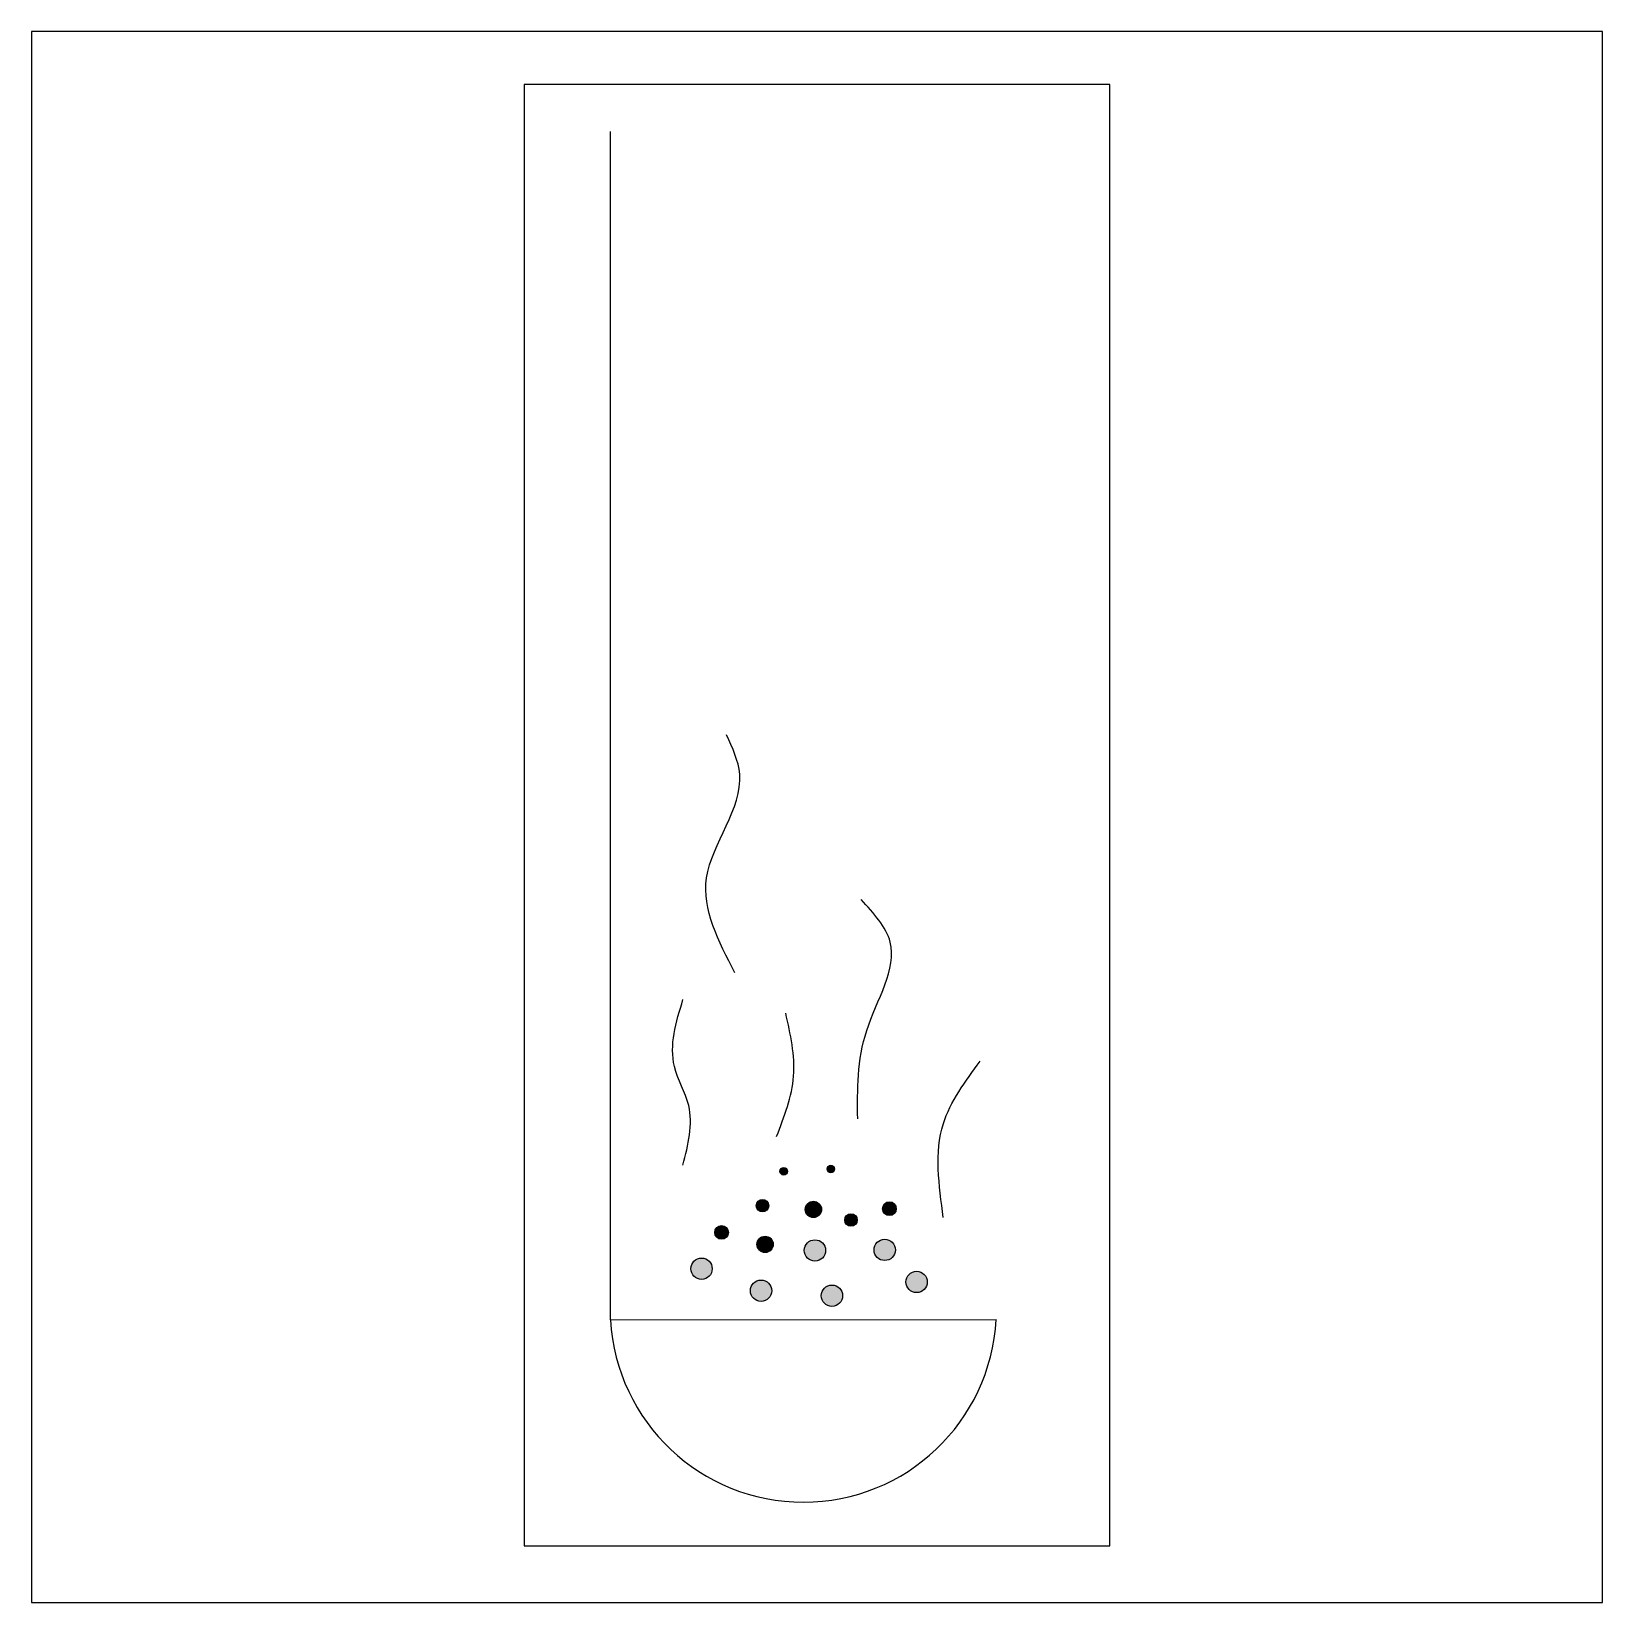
# Model space of a CAD drawing. Header units: millimetres. Extents: x 0 to 1000, y 0 to 1000.
import ezdxf

# ---------------------------------------------------------------- set-up
doc = ezdxf.new("R2010")
doc.units = ezdxf.units.MM
doc.layers.get('0').update_dxf_attribs({"color": 2})
for name, color, linetype in [('1', 1, 'Continuous'), ('2', 7, 'Continuous'), ('3', 7, 'Continuous')]:
    doc.layers.add(name, color=color, linetype=linetype)

msp = doc.modelspace()

# ---------------------------------------------------------------- hatches: boundary and pattern name
at = {"layer": '2'}
h = msp.add_hatch(color=256, dxfattribs=at)
edge = h.paths.add_edge_path()
edge.add_arc((478.8, 274.5), 2.4, 0, 360)
h = msp.add_hatch(color=256, dxfattribs=at)
edge = h.paths.add_edge_path()
edge.add_arc((508.8, 275.9), 2.4, 0, 360)
h = msp.add_hatch(color=256, dxfattribs=at)
edge = h.paths.add_edge_path()
edge.add_arc((465.3, 252.6), 3.99, 0, 360)
h = msp.add_hatch(color=256, dxfattribs=at)
edge = h.paths.add_edge_path()
edge.add_arc((497.7, 250.2), 5.19, 0, 360)
h = msp.add_hatch(color=256, dxfattribs=at)
edge = h.paths.add_edge_path()
edge.add_arc((546.1, 250.7), 4.39, 0, 360)
h = msp.add_hatch(color=256, dxfattribs=at)
edge = h.paths.add_edge_path()
edge.add_arc((439.3, 235.6), 4.39, 0, 360)
h = msp.add_hatch(color=256, dxfattribs=at)
edge = h.paths.add_edge_path()
edge.add_arc((521.6, 243.5), 3.99, 0, 360)
h = msp.add_hatch(color=256, dxfattribs=at)
edge = h.paths.add_edge_path()
edge.add_arc((467, 228), 5.19, 0, 360)
h = msp.add_hatch(color=256, dxfattribs=at)
edge = h.paths.add_edge_path()
edge.add_arc((498.7, 224.1), 6.79, 0, 360)
h = msp.add_hatch(color=256, dxfattribs=at)
edge = h.paths.add_edge_path()
edge.add_arc((543.1, 224.5), 6.79, 0, 360)
msp.add_hatch(color=256, dxfattribs=at).paths.add_polyline_path([(433.3, 212.5, 1), (419.7, 212.5, 1)])
h = msp.add_hatch(color=256, dxfattribs=at)
edge = h.paths.add_edge_path()
edge.add_arc((563.4, 204.1), 6.79, 0, 360)
h = msp.add_hatch(color=256, dxfattribs=at)
edge = h.paths.add_edge_path()
edge.add_arc((464.4, 198.5), 6.79, 0, 360)
h = msp.add_hatch(color=256, dxfattribs=at)
edge = h.paths.add_edge_path()
edge.add_arc((509.5, 195.3), 6.79, 0, 360)

# ---------------------------------------------------------------- linework, layer by layer
at = {"color": 2}
msp.add_lwpolyline([(0, 0), (1000, 0), (1000, 1000), (0, 1000)], close=True, dxfattribs=at)
at = {"layer": '1', "color": 1}
for p, q in [((313.7, 966.2), (313.7, 36.2)), ((686.3, 966.2), (313.7, 966.2)), ((686.3, 36.2), (686.3, 966.2)), ((313.7, 36.2), (686.3, 36.2))]:
    msp.add_line(p, q, dxfattribs=at)
at = {"layer": '2'}
for centre, radius in [((478.8, 274.5), 2.4), ((508.8, 275.9), 2.4), ((465.3, 252.6), 3.99), ((497.7, 250.2), 5.19), ((546.1, 250.7), 4.39), ((439.3, 235.6), 4.39), ((521.6, 243.5), 3.99), ((467, 228), 5.19), ((498.7, 224.1), 6.79), ((543.1, 224.5), 6.79), ((426.5, 212.5), 6.79), ((563.4, 204.1), 6.79), ((464.4, 198.5), 6.79), ((509.5, 195.3), 6.79)]:
    msp.add_circle(centre, radius, dxfattribs=at)
at = {"layer": '3'}
for q in [(368.6, 936.2), (614.1, 180.1)]:
    msp.add_line((368.6, 179.9), q, dxfattribs=at)
msp.add_arc((491.3, 186.8), 122.9, 183.2041, 356.9038, dxfattribs=at)
for points, knots in [([(447.7, 400.8), (437.3, 421), (415.2, 463.3), (460.1, 513.7), (446.3, 544), (442.4, 552.3)], [0, 0, 0, 0, 50.36291, 105.87689, 126.95258, 126.95258, 126.95258, 126.95258]), ([(525.9, 307.9), (525.7, 326.5), (525.3, 364.4), (558.4, 414.5), (536.1, 438.7), (528.1, 447.5)], [0, 0, 0, 0, 45.24388, 91.82289, 118.06457, 118.06457, 118.06457, 118.06457]), ([(414.7, 278.5), (418, 291.4), (423.5, 313.2), (403.2, 345.9), (410.3, 369.3), (414.7, 383.9)], [0, 0, 0, 0, 30.48542, 51.51769, 86.01759, 86.01759, 86.01759, 86.01759]), ([(474.3, 296.6), (479.2, 309.3), (489.1, 334.9), (483.1, 361.7), (480.1, 375.2)], [0, 0, 0, 0, 31.94503, 64.27671, 64.27671, 64.27671, 64.27671]), ([(580.4, 245), (577.6, 265.7), (572.5, 302.4), (594.3, 331.7), (603.8, 344.5)], [0, 0, 0, 0, 47.92286, 84.7065, 84.7065, 84.7065, 84.7065])]:
    msp.add_open_spline(points, degree=3, knots=knots, dxfattribs=at)

doc.saveas('drawing.dxf')
